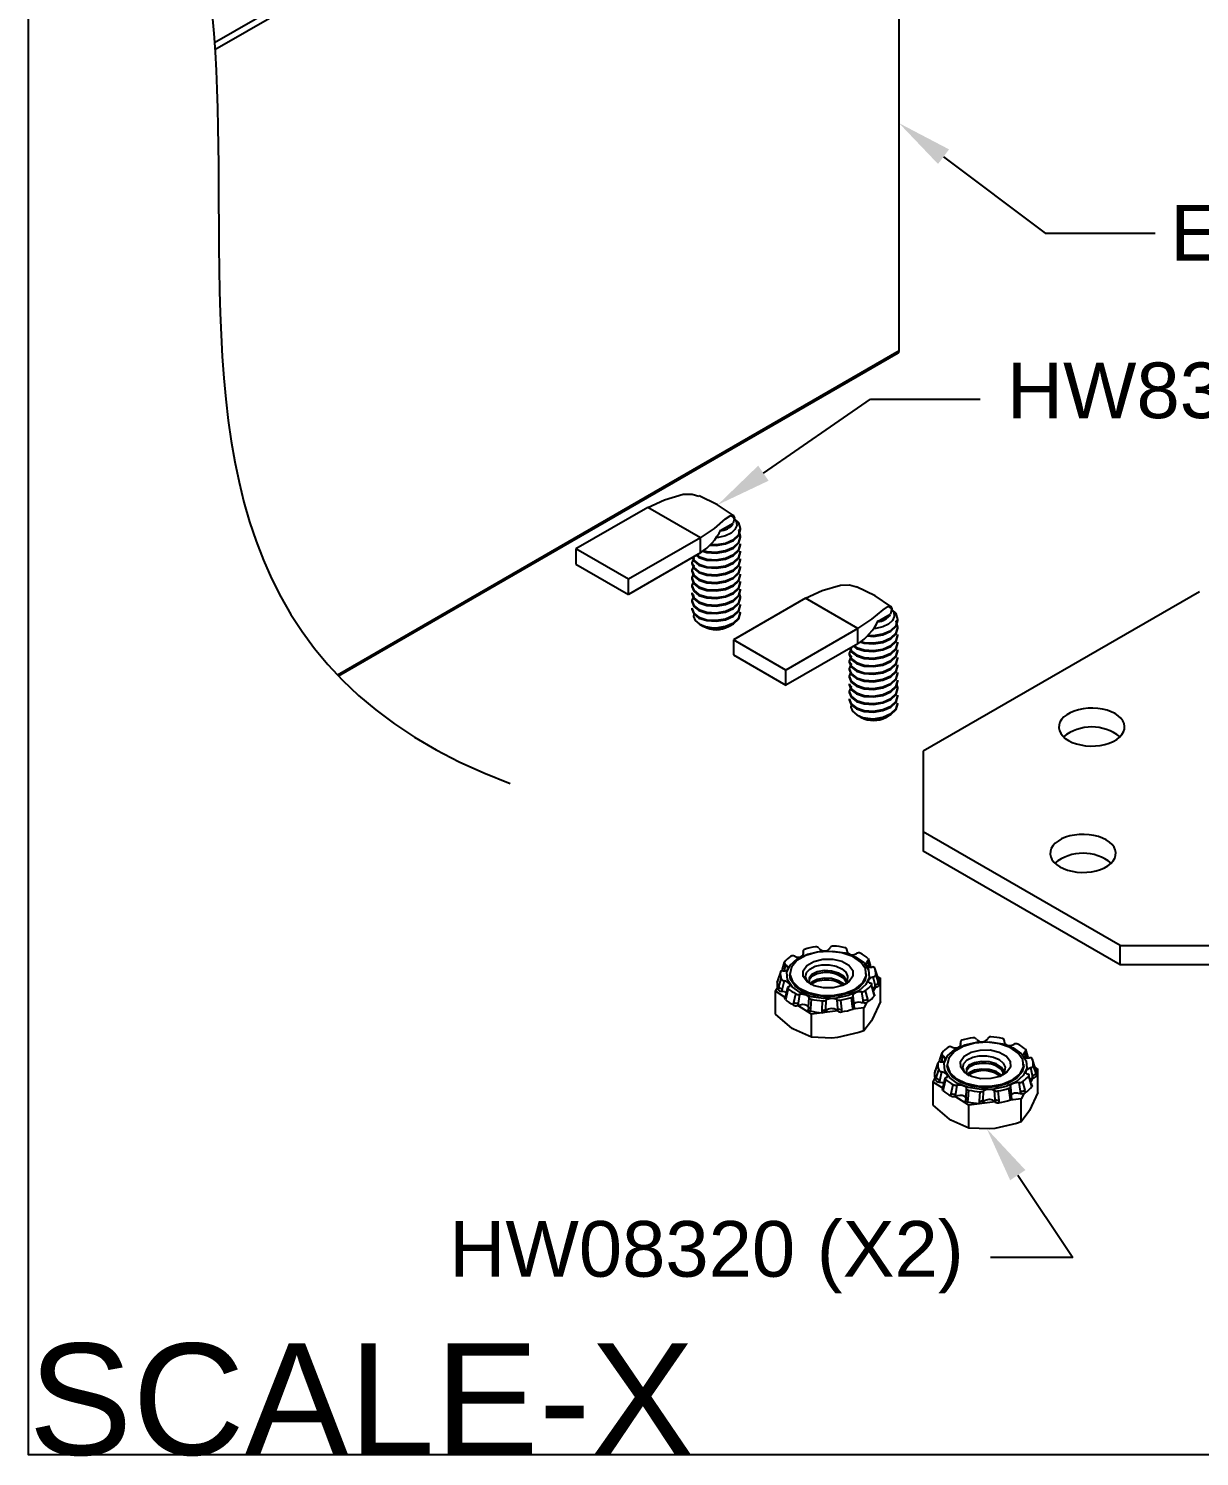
# Model space of a CAD drawing. Extents: x -0.1 to 11, y -13.6 to 0.
# Drawn here: x -0.025 to 3.917, y -13.565 to -8.757 of the extents above; entities that cross this region are included whole.
import ezdxf
from ezdxf import colors
from ezdxf.entities.mleader import LeaderData, LeaderLine
from ezdxf.math import Vec2, Vec3

# ---------------------------------------------------------------- set-up
doc = ezdxf.new("R2010")
doc.units = 0
doc.header["$LTSCALE"] = 0.5
doc.header["$MEASUREMENT"] = 0
for name, color, linetype in [('Dimension', 10, 'CONTINUOUS'), ('FAB DWG', 221, 'CONTINUOUS'), ('Hardware', 242, 'CONTINUOUS'), ('Housing', 150, 'CONTINUOUS'), ('Mounting', 4, 'CONTINUOUS')]:
    doc.layers.add(name, color=color, linetype=linetype)
doc.layers.add('Text-Unprinted', color=131, linetype='CONTINUOUS', plot=False)
doc.styles.add('LSAD_Standard', font='arial.ttf')

msp = doc.modelspace()

# ---------------------------------------------------------------- linework, layer by layer
at = {"layer": 'Dimension', "transparency": 16777216}
msp.add_open_spline([(-0.025, -7.5587), (0.6097, -7.9769), (0.6153, -9.4553), (0.6209, -10.9338), (1.5965, -11.2988)], degree=3, knots=[0.140141, 0.140141, 0.140141, 0.140141, 1, 2, 2, 2, 2], dxfattribs=at)
at = {"layer": 'Hardware', "linetype": 'Continuous', "transparency": 16777216}
for p, q in [((2.0604, -10.3691), (1.818, -10.509)), ((2.2371, -10.4711), (2.0604, -10.3691)), ((2.3039, -10.4474), (2.3472, -10.4224)), ((2.2371, -10.4711), (1.9947, -10.611)), ((2.2371, -10.5221), (2.2371, -10.4711)), ((2.372, -10.4437), (2.372, -10.4405)), ((2.372, -10.4692), (2.372, -10.466)), ((1.9947, -10.611), (1.818, -10.509)), ((1.818, -10.509), (1.818, -10.56)), ((2.2371, -10.5221), (1.9947, -10.662)), ((2.372, -10.4947), (2.372, -10.4915)), ((2.372, -10.5202), (2.372, -10.517)), ((1.818, -10.56), (1.9947, -10.662)), ((2.2081, -10.5552), (2.2081, -10.5584)), ((2.372, -10.5457), (2.372, -10.5425)), ((2.372, -10.5712), (2.372, -10.568)), ((1.9947, -10.662), (1.9947, -10.611)), ((2.2081, -10.5808), (2.2081, -10.5839)), ((2.2081, -10.6063), (2.2081, -10.6094)), ((2.372, -10.5967), (2.372, -10.5935)), ((2.372, -10.6222), (2.372, -10.619)), ((2.2081, -10.6318), (2.2081, -10.6349)), ((2.2081, -10.6573), (2.2081, -10.6604)), ((2.372, -10.6477), (2.372, -10.6445)), ((2.372, -10.6732), (2.372, -10.67)), ((2.2081, -10.6828), (2.2081, -10.6859)), ((2.2081, -10.7083), (2.2081, -10.7114)), ((2.5904, -10.6751), (2.348, -10.815)), ((2.372, -10.6987), (2.372, -10.6955)), ((2.7671, -10.777), (2.5904, -10.6751)), ((2.2339, -10.7619), (2.2456, -10.7686)), ((2.2466, -10.7692), (2.2487, -10.7704)), ((2.3315, -10.7704), (2.3356, -10.768)), ((2.8339, -10.7534), (2.8772, -10.7284)), ((2.9021, -10.7496), (2.9021, -10.7465)), ((2.5247, -10.917), (2.348, -10.815)), ((2.348, -10.815), (2.348, -10.866)), ((2.7671, -10.777), (2.5247, -10.917)), ((2.7671, -10.828), (2.7671, -10.777)), ((2.9021, -10.7752), (2.9021, -10.772)), ((2.9021, -10.8007), (2.9021, -10.7975)), ((2.348, -10.866), (2.5247, -10.968)), ((2.7671, -10.828), (2.5247, -10.968)), ((2.7382, -10.8612), (2.7382, -10.8644)), ((2.9021, -10.8262), (2.9021, -10.823)), ((2.9021, -10.8517), (2.9021, -10.8485)), ((2.7382, -10.8867), (2.7382, -10.8899)), ((2.7382, -10.9122), (2.7382, -10.9154)), ((2.9021, -10.8772), (2.9021, -10.874)), ((2.9021, -10.9027), (2.9021, -10.8995)), ((2.5247, -10.968), (2.5247, -10.917)), ((2.7382, -10.9377), (2.7382, -10.9409)), ((2.9021, -10.9282), (2.9021, -10.925)), ((2.9021, -10.9537), (2.9021, -10.9505)), ((2.7382, -10.9632), (2.7382, -10.9664)), ((2.7382, -10.9887), (2.7382, -10.9919)), ((2.9021, -10.9792), (2.9021, -10.976)), ((2.9021, -11.0047), (2.9021, -11.0015)), ((2.7382, -11.0142), (2.7382, -11.0174)), ((2.764, -11.0678), (2.7756, -11.0746)), ((2.7766, -11.0751), (2.7787, -11.0764)), ((2.8615, -11.0764), (2.8656, -11.074)), ((2.5827, -11.8658), (2.5816, -11.8765)), ((2.7305, -11.8638), (2.7302, -11.8594)), ((2.5129, -11.9237), (2.5204, -11.8999)), ((2.5232, -11.9085), (2.5188, -11.9299)), ((2.8041, -11.9169), (2.8002, -11.8963)), ((2.8012, -11.8876), (2.808, -11.9107)), ((2.8108, -11.9173), (2.8094, -11.9129)), ((2.831, -11.9403), (2.8245, -11.9208)), ((2.4975, -11.9602), (2.4951, -11.9675)), ((2.4951, -11.9675), (2.4954, -11.9668)), ((2.4977, -11.9594), (2.4952, -11.9667)), ((2.5061, -11.9338), (2.4975, -11.9602)), ((2.4975, -11.9602), (2.4977, -11.9594)), ((2.5006, -11.9837), (2.5092, -11.9569)), ((2.5122, -11.925), (2.5104, -11.9302)), ((2.5185, -11.9632), (2.5126, -11.9903)), ((2.5379, -11.9384), (2.5379, -11.943)), ((2.5406, -11.9583), (2.5379, -11.943)), ((2.7955, -11.943), (2.7955, -11.9384)), ((2.8251, -11.9766), (2.8191, -11.95)), ((2.8272, -11.943), (2.8358, -11.969)), ((2.8353, -11.9532), (2.831, -11.9403)), ((2.834, -11.9494), (2.8431, -11.9553)), ((2.8358, -11.969), (2.8383, -11.9766)), ((2.8431, -11.9553), (2.8379, -11.9644)), ((2.8431, -12.0332), (2.8431, -11.9553)), ((2.4902, -11.998), (2.4967, -11.9865)), ((2.4902, -12.0759), (2.4902, -11.998)), ((2.5227, -12.019), (2.4902, -11.998)), ((2.4982, -11.9915), (2.5006, -11.9837)), ((2.5126, -11.9903), (2.5102, -11.9981)), ((2.5102, -11.9981), (2.5126, -11.9983)), ((2.5126, -11.9983), (2.5126, -11.9903)), ((2.5237, -12.015), (2.5216, -12.0232)), ((2.5253, -12.0184), (2.5232, -12.0266)), ((2.5302, -11.9856), (2.5236, -12.0148)), ((2.5237, -12.0149), (2.5238, -12.0148)), ((2.5321, -11.9892), (2.5253, -12.0184)), ((2.5517, -12.0364), (2.5581, -12.0068)), ((2.5704, -12.009), (2.566, -12.038)), ((2.7494, -12.0499), (2.7458, -12.0192)), ((2.7506, -12.0142), (2.7531, -12.044)), ((2.7848, -12.0284), (2.7799, -11.9998)), ((2.7919, -11.9966), (2.799, -12.0255)), ((2.8204, -12.0055), (2.8129, -11.9769)), ((2.8266, -11.9844), (2.8186, -11.9985)), ((2.8227, -12.0135), (2.8204, -12.0055)), ((2.8236, -12.0105), (2.8213, -12.0025)), ((2.8251, -11.9846), (2.8251, -11.9766)), ((2.8276, -11.9842), (2.8251, -11.9766)), ((2.8251, -11.9846), (2.8276, -11.9842)), ((2.5502, -12.0449), (2.5517, -12.0364)), ((2.566, -12.038), (2.5645, -12.0466)), ((2.5645, -12.0466), (2.566, -12.0461)), ((2.6105, -12.0756), (2.5652, -12.0464)), ((2.566, -12.0461), (2.566, -12.038)), ((2.6006, -12.0519), (2.5996, -12.0607)), ((2.6014, -12.0506), (2.6031, -12.0206)), ((2.6072, -12.0561), (2.6062, -12.0648)), ((2.6095, -12.0251), (2.6072, -12.0561)), ((2.6994, -12.0648), (2.6105, -12.0756)), ((2.6466, -12.0705), (2.6468, -12.0616)), ((2.6468, -12.0616), (2.6485, -12.0306)), ((2.6579, -12.0585), (2.6577, -12.0675)), ((2.6577, -12.0675), (2.6579, -12.0666)), ((2.6591, -12.0285), (2.6579, -12.0585)), ((2.6579, -12.0666), (2.6579, -12.0585)), ((2.6994, -12.0567), (2.6973, -12.0268)), ((2.6994, -12.0648), (2.6994, -12.0567)), ((2.6999, -12.0656), (2.6994, -12.0567)), ((2.6994, -12.0648), (2.6999, -12.0656)), ((2.7087, -12.0279), (2.7117, -12.0588)), ((2.7117, -12.0588), (2.7122, -12.0676)), ((2.7507, -12.0585), (2.7494, -12.0499)), ((2.7869, -12.0542), (2.7503, -12.0586)), ((2.7559, -12.0543), (2.7546, -12.0456)), ((2.7848, -12.0365), (2.7848, -12.0284)), ((2.7866, -12.0369), (2.7848, -12.0284)), ((2.7848, -12.0365), (2.7866, -12.0369)), ((2.7975, -12.0356), (2.7869, -12.0542)), ((2.7869, -12.1321), (2.7869, -12.0542)), ((2.799, -12.0255), (2.8009, -12.0339)), ((2.8431, -12.0332), (2.815, -12.094)), ((2.6105, -12.1534), (2.6105, -12.0756)), ((2.6105, -12.1534), (2.5503, -12.126)), ((3.0429, -12.2296), (3.0504, -12.2059)), ((3.1127, -12.1718), (3.1116, -12.1824)), ((3.2606, -12.1698), (3.2602, -12.1653)), ((3.3341, -12.2229), (3.3302, -12.2023)), ((3.3312, -12.1936), (3.338, -12.2167)), ((3.0361, -12.2398), (3.0275, -12.2662)), ((3.0422, -12.2309), (3.0405, -12.2362)), ((3.0532, -12.2144), (3.0488, -12.2359)), ((3.0679, -12.2444), (3.0679, -12.249)), ((3.0706, -12.2642), (3.0679, -12.249)), ((3.3255, -12.249), (3.3255, -12.2444)), ((3.3408, -12.2232), (3.3395, -12.2189)), ((3.3551, -12.2825), (3.3492, -12.2559)), ((3.361, -12.2463), (3.3545, -12.2268)), ((3.3572, -12.2489), (3.3658, -12.2749)), ((3.3653, -12.2592), (3.361, -12.2463)), ((3.3641, -12.2554), (3.3731, -12.2613)), ((3.0202, -12.304), (3.0267, -12.2925)), ((3.0527, -12.3249), (3.0202, -12.304)), ((3.0202, -12.3818), (3.0202, -12.304)), ((3.0275, -12.2662), (3.0251, -12.2735)), ((3.0251, -12.2735), (3.0254, -12.2727)), ((3.0277, -12.2654), (3.0252, -12.2727)), ((3.0275, -12.2662), (3.0277, -12.2654)), ((3.0282, -12.2974), (3.0306, -12.2896)), ((3.0306, -12.2896), (3.0392, -12.2629)), ((3.0426, -12.2962), (3.0402, -12.3041)), ((3.0402, -12.3041), (3.0426, -12.3043)), ((3.0485, -12.2691), (3.0426, -12.2962)), ((3.0426, -12.3043), (3.0426, -12.2962)), ((3.0602, -12.2916), (3.0536, -12.3208)), ((3.0621, -12.2951), (3.0554, -12.3244)), ((3.3148, -12.3344), (3.3099, -12.3058)), ((3.3219, -12.3025), (3.3291, -12.3315)), ((3.3505, -12.3115), (3.3429, -12.2828)), ((3.3566, -12.2903), (3.3486, -12.3044)), ((3.3536, -12.3165), (3.3513, -12.3085)), ((3.3551, -12.2906), (3.3551, -12.2825)), ((3.3576, -12.2902), (3.3551, -12.2825)), ((3.3551, -12.2906), (3.3576, -12.2902)), ((3.3658, -12.2749), (3.3683, -12.2825)), ((3.3731, -12.2613), (3.3679, -12.2704)), ((3.3731, -12.3391), (3.3731, -12.2613)), ((3.0537, -12.3209), (3.0516, -12.3291)), ((3.0554, -12.3244), (3.0532, -12.3326)), ((3.0537, -12.3209), (3.0538, -12.3208)), ((3.0802, -12.3509), (3.0817, -12.3423)), ((3.0817, -12.3423), (3.0881, -12.3128)), ((3.096, -12.344), (3.0945, -12.3526)), ((3.0945, -12.3526), (3.096, -12.352)), ((3.1405, -12.3815), (3.0952, -12.3523)), ((3.1004, -12.315), (3.096, -12.344)), ((3.096, -12.352), (3.096, -12.344)), ((3.1315, -12.3566), (3.1331, -12.3266)), ((3.1395, -12.3311), (3.1372, -12.3621)), ((3.1768, -12.3676), (3.1785, -12.3366)), ((3.1891, -12.3344), (3.1879, -12.3645)), ((3.2294, -12.3627), (3.2273, -12.3328)), ((3.2388, -12.3339), (3.2417, -12.3648)), ((3.2794, -12.3558), (3.2758, -12.3251)), ((3.2808, -12.3645), (3.2794, -12.3558)), ((3.2806, -12.3201), (3.2831, -12.35)), ((3.2859, -12.3603), (3.2846, -12.3516)), ((3.3148, -12.3425), (3.3148, -12.3344)), ((3.3166, -12.3429), (3.3148, -12.3344)), ((3.3148, -12.3425), (3.3166, -12.3429)), ((3.3275, -12.3416), (3.317, -12.3602)), ((3.3291, -12.3315), (3.3309, -12.3399)), ((3.3731, -12.3391), (3.3451, -12.4)), ((3.3527, -12.3194), (3.3505, -12.3115)), ((3.1306, -12.3578), (3.1296, -12.3666)), ((3.1372, -12.3621), (3.1362, -12.3708)), ((3.2294, -12.3708), (3.1405, -12.3815)), ((3.1405, -12.4594), (3.1405, -12.3815)), ((3.1767, -12.3765), (3.1768, -12.3676)), ((3.1879, -12.3645), (3.1878, -12.3735)), ((3.1878, -12.3735), (3.1879, -12.3726)), ((3.1879, -12.3726), (3.1879, -12.3645)), ((3.2294, -12.3708), (3.2294, -12.3627)), ((3.2299, -12.3716), (3.2294, -12.3627)), ((3.2294, -12.3708), (3.2299, -12.3716)), ((3.2417, -12.3648), (3.2422, -12.3736)), ((3.317, -12.3602), (3.2804, -12.3646)), ((3.317, -12.438), (3.317, -12.3602)), ((3.1405, -12.4594), (3.0803, -12.432))]:
    msp.add_line(p, q, dxfattribs=at)
at = {"layer": 'Hardware', "linetype": 'Continuous', "transparency": 16777216, "flags": 128}
for points in [[(2.0604, -10.3691), (2.1165, -10.3433), (2.1784, -10.325), (2.2094, -10.3243), (2.2321, -10.331)], [(2.3486, -10.3965), (2.2949, -10.3607), (2.2324, -10.3302)], [(2.2371, -10.4711), (2.284, -10.44), (2.3217, -10.4078), (2.3366, -10.3977), (2.347, -10.3957), (2.3513, -10.4039), (2.3472, -10.4224)], [(2.2723, -10.493), (2.2901, -10.4942), (2.3215, -10.489), (2.348, -10.4771), (2.3658, -10.4602), (2.372, -10.4405), (2.3658, -10.4208), (2.3522, -10.4078)], [(2.3371, -10.3948), (2.3488, -10.403), (2.3578, -10.4159), (2.3594, -10.43), (2.3534, -10.4438), (2.3401, -10.4561), (2.3211, -10.4652), (2.2977, -10.4704), (2.2895, -10.4706)], [(2.2446, -10.5162), (2.2587, -10.5209), (2.2901, -10.5229), (2.3215, -10.5177), (2.348, -10.5058), (2.3658, -10.4889), (2.372, -10.4692)], [(2.2475, -10.514), (2.2587, -10.5177), (2.2901, -10.5197), (2.3215, -10.5145), (2.348, -10.5026), (2.3658, -10.4857), (2.372, -10.466), (2.3658, -10.4463), (2.3648, -10.4454)], [(2.27, -10.4961), (2.2901, -10.4974), (2.3215, -10.4922), (2.348, -10.4803), (2.3658, -10.4634), (2.372, -10.4437)], [(2.2098, -10.5373), (2.2144, -10.5494), (2.2321, -10.5632), (2.2587, -10.5719), (2.2901, -10.5739), (2.3215, -10.5687), (2.348, -10.5568), (2.3658, -10.5399), (2.372, -10.5202)], [(2.211, -10.5372), (2.2144, -10.5463), (2.2321, -10.56), (2.2587, -10.5687), (2.2901, -10.5707), (2.3215, -10.5655), (2.348, -10.5536), (2.3658, -10.5367), (2.372, -10.517)], [(2.2239, -10.5313), (2.2321, -10.5377), (2.2587, -10.5464), (2.2901, -10.5484), (2.3215, -10.5432), (2.348, -10.5313), (2.3658, -10.5144), (2.372, -10.4947)], [(2.2251, -10.529), (2.2321, -10.5345), (2.2587, -10.5432), (2.2901, -10.5452), (2.3215, -10.54), (2.348, -10.5281), (2.3658, -10.5112), (2.372, -10.4915)], [(2.2158, -10.5377), (2.2144, -10.5387), (2.2081, -10.5552), (2.2144, -10.5718), (2.2321, -10.5855), (2.2587, -10.5942), (2.2901, -10.5962), (2.3215, -10.591), (2.348, -10.5791), (2.3658, -10.5622), (2.372, -10.5425), (2.372, -10.5425)], [(2.2081, -10.5584), (2.2144, -10.5749), (2.2321, -10.5887), (2.2587, -10.5974), (2.2901, -10.5994), (2.3215, -10.5942), (2.348, -10.5823), (2.3658, -10.5654), (2.372, -10.5457)], [(2.2158, -10.5632), (2.2144, -10.5642), (2.2081, -10.5808), (2.2144, -10.5973), (2.2321, -10.611), (2.2587, -10.6197), (2.2901, -10.6217), (2.3215, -10.6165), (2.348, -10.6046), (2.3658, -10.5877), (2.372, -10.568), (2.372, -10.568)], [(2.2081, -10.5839), (2.2144, -10.6004), (2.2321, -10.6142), (2.2587, -10.6229), (2.2901, -10.6249), (2.3215, -10.6197), (2.348, -10.6078), (2.3658, -10.5909), (2.372, -10.5712)], [(2.2139, -10.591), (2.2081, -10.6063), (2.2144, -10.6228), (2.2321, -10.6365), (2.2587, -10.6452), (2.2901, -10.6472), (2.3215, -10.642), (2.348, -10.6301), (2.3658, -10.6132), (2.372, -10.5935)], [(2.2081, -10.6094), (2.2144, -10.626), (2.2321, -10.6397), (2.2587, -10.6484), (2.2901, -10.6504), (2.3215, -10.6452), (2.348, -10.6333), (2.3658, -10.6164), (2.372, -10.5967)], [(2.2124, -10.6206), (2.2081, -10.6318), (2.2144, -10.6483), (2.2321, -10.662), (2.2587, -10.6707), (2.2901, -10.6727), (2.3215, -10.6675), (2.348, -10.6556), (2.3658, -10.6387), (2.372, -10.619)], [(2.2081, -10.6349), (2.2144, -10.6515), (2.2321, -10.6652), (2.2587, -10.6739), (2.2901, -10.6759), (2.3215, -10.6707), (2.348, -10.6588), (2.3658, -10.6419), (2.372, -10.6222)], [(2.2081, -10.6573), (2.2144, -10.6738), (2.2321, -10.6875), (2.2587, -10.6962), (2.2901, -10.6982), (2.3215, -10.693), (2.348, -10.6811), (2.3658, -10.6642), (2.372, -10.6445)], [(2.2081, -10.6604), (2.2144, -10.677), (2.2321, -10.6907), (2.2587, -10.6994), (2.2901, -10.7014), (2.3215, -10.6962), (2.348, -10.6843), (2.3658, -10.6674), (2.372, -10.6477)], [(2.2158, -10.6652), (2.2144, -10.6662), (2.2081, -10.6828), (2.2144, -10.6993), (2.2321, -10.713), (2.2587, -10.7217), (2.2901, -10.7237), (2.3215, -10.7185), (2.348, -10.7066), (2.3658, -10.6897), (2.372, -10.67), (2.3685, -10.6588)], [(2.2081, -10.6859), (2.2144, -10.7025), (2.2321, -10.7162), (2.2587, -10.7249), (2.2901, -10.7269), (2.3215, -10.7217), (2.348, -10.7098), (2.3658, -10.6929), (2.372, -10.6732)], [(2.5904, -10.6751), (2.6465, -10.6493), (2.7084, -10.631), (2.7394, -10.6302), (2.7621, -10.6369)], [(2.8786, -10.7025), (2.8249, -10.6667), (2.7624, -10.6362)], [(2.2081, -10.7083), (2.2144, -10.7248), (2.2321, -10.7385), (2.2587, -10.7472), (2.2901, -10.7492), (2.3215, -10.744), (2.348, -10.7321), (2.3658, -10.7152), (2.372, -10.6955)], [(2.2081, -10.7114), (2.2144, -10.728), (2.2321, -10.7417), (2.2587, -10.7504), (2.2901, -10.7524), (2.3215, -10.7472), (2.348, -10.7353), (2.3658, -10.7184), (2.372, -10.6987)], [(2.2901, -10.7747), (2.3215, -10.7695), (2.348, -10.7577), (2.3658, -10.7407), (2.372, -10.721)], [(2.7671, -10.777), (2.814, -10.7459), (2.8517, -10.7137), (2.8666, -10.7036), (2.877, -10.7016), (2.8814, -10.7098), (2.8772, -10.7284)], [(2.8023, -10.799), (2.8201, -10.8001), (2.8515, -10.795), (2.8781, -10.7831), (2.8958, -10.7662), (2.9021, -10.7465), (2.8958, -10.7268), (2.8822, -10.7138)], [(2.8671, -10.7008), (2.8789, -10.709), (2.8878, -10.7219), (2.8894, -10.736), (2.8834, -10.7498), (2.8701, -10.762), (2.8511, -10.7711), (2.8277, -10.7764), (2.8195, -10.7766)], [(2.2146, -10.7281), (2.2132, -10.736), (2.2192, -10.7495), (2.2333, -10.7615), (2.2538, -10.7701), (2.2794, -10.7744), (2.2901, -10.7747)], [(2.2467, -10.769), (2.2617, -10.7755), (2.2804, -10.7791)], [(2.348, -10.7608), (2.3658, -10.7439), (2.372, -10.7242)], [(2.7775, -10.82), (2.7887, -10.8236), (2.8201, -10.8256), (2.8515, -10.8205), (2.8781, -10.8086), (2.8958, -10.7917), (2.9021, -10.772), (2.8958, -10.7523), (2.8949, -10.7513)], [(2.8, -10.802), (2.8201, -10.8033), (2.8515, -10.7981), (2.8781, -10.7863), (2.8958, -10.7693), (2.9021, -10.7496)], [(2.754, -10.8373), (2.7622, -10.8437), (2.7887, -10.8523), (2.8201, -10.8543), (2.8515, -10.8491), (2.8781, -10.8373), (2.8958, -10.8204), (2.9021, -10.8007)], [(2.7551, -10.835), (2.7622, -10.8405), (2.7887, -10.8491), (2.8201, -10.8511), (2.8515, -10.846), (2.8781, -10.8341), (2.8958, -10.8172), (2.9021, -10.7975)], [(2.7746, -10.8222), (2.7887, -10.8268), (2.8201, -10.8288), (2.8515, -10.8236), (2.8781, -10.8118), (2.8958, -10.7948), (2.9021, -10.7752)], [(2.7458, -10.8436), (2.7444, -10.8447), (2.7382, -10.8612), (2.7444, -10.8777), (2.7622, -10.8915), (2.7887, -10.9001), (2.8201, -10.9022), (2.8515, -10.897), (2.8781, -10.8851), (2.8958, -10.8682), (2.9021, -10.8485), (2.9021, -10.8485)], [(2.7382, -10.8644), (2.7444, -10.8809), (2.7622, -10.8947), (2.7887, -10.9033), (2.8201, -10.9053), (2.8515, -10.9001), (2.8781, -10.8883), (2.8958, -10.8714), (2.9021, -10.8517)], [(2.7398, -10.8432), (2.7444, -10.8554), (2.7622, -10.8692), (2.7887, -10.8778), (2.8201, -10.8798), (2.8515, -10.8746), (2.8781, -10.8628), (2.8958, -10.8459), (2.9021, -10.8262)], [(2.741, -10.8431), (2.7444, -10.8522), (2.7622, -10.866), (2.7887, -10.8746), (2.8201, -10.8767), (2.8515, -10.8715), (2.8781, -10.8596), (2.8958, -10.8427), (2.9021, -10.823)], [(2.7458, -10.8691), (2.7444, -10.8702), (2.7382, -10.8867), (2.7444, -10.9032), (2.7622, -10.917), (2.7887, -10.9256), (2.8201, -10.9277), (2.8515, -10.9225), (2.8781, -10.9106), (2.8958, -10.8937), (2.9021, -10.874), (2.9021, -10.874)], [(2.7382, -10.8899), (2.7444, -10.9064), (2.7622, -10.9202), (2.7887, -10.9288), (2.8201, -10.9308), (2.8515, -10.9256), (2.8781, -10.9138), (2.8958, -10.8969), (2.9021, -10.8772)], [(2.7458, -10.8946), (2.7444, -10.8957), (2.7382, -10.9122), (2.7444, -10.9287), (2.7622, -10.9425), (2.7887, -10.9511), (2.8201, -10.9532), (2.8515, -10.948), (2.8781, -10.9361), (2.8958, -10.9192), (2.9021, -10.8995), (2.9021, -10.8995)], [(2.7382, -10.9154), (2.7444, -10.9319), (2.7622, -10.9457), (2.7887, -10.9543), (2.8201, -10.9563), (2.8515, -10.9511), (2.8781, -10.9393), (2.8958, -10.9224), (2.9021, -10.9027)], [(2.7424, -10.9266), (2.7382, -10.9377), (2.7444, -10.9542), (2.7622, -10.968), (2.7887, -10.9767), (2.8201, -10.9787), (2.8515, -10.9735), (2.8781, -10.9616), (2.8958, -10.9447), (2.9021, -10.925)], [(2.7382, -10.9409), (2.7444, -10.9574), (2.7622, -10.9712), (2.7887, -10.9798), (2.8201, -10.9818), (2.8515, -10.9767), (2.8781, -10.9648), (2.8958, -10.9479), (2.9021, -10.9282)], [(2.7382, -10.9632), (2.7444, -10.9797), (2.7622, -10.9935), (2.7887, -11.0022), (2.8201, -11.0042), (2.8515, -10.999), (2.8781, -10.9871), (2.8958, -10.9702), (2.9021, -10.9505)], [(2.7382, -10.9664), (2.7444, -10.9829), (2.7622, -10.9967), (2.7887, -11.0053), (2.8201, -11.0073), (2.8515, -11.0022), (2.8781, -10.9903), (2.8958, -10.9734), (2.9021, -10.9537)], [(2.7458, -10.9711), (2.7444, -10.9722), (2.7382, -10.9887), (2.7444, -11.0052), (2.7622, -11.019), (2.7887, -11.0277), (2.8201, -11.0297), (2.8515, -11.0245), (2.8781, -11.0126), (2.8958, -10.9957), (2.9021, -10.976), (2.8985, -10.9648)], [(2.7382, -10.9919), (2.7444, -11.0084), (2.7622, -11.0222), (2.7887, -11.0308), (2.8201, -11.0328), (2.8515, -11.0277), (2.8781, -11.0158), (2.8958, -10.9989), (2.9021, -10.9792)], [(2.7382, -11.0142), (2.7444, -11.0307), (2.7622, -11.0445), (2.7887, -11.0532), (2.8201, -11.0552), (2.8515, -11.05), (2.8781, -11.0381), (2.8958, -11.0212), (2.9021, -11.0015)], [(2.7382, -11.0174), (2.7444, -11.0339), (2.7622, -11.0477), (2.7887, -11.0563), (2.8201, -11.0584), (2.8515, -11.0532), (2.8781, -11.0413), (2.8958, -11.0244), (2.9021, -11.0047)], [(2.7446, -11.0341), (2.7432, -11.042), (2.7492, -11.0555), (2.7633, -11.0675), (2.7838, -11.076), (2.8094, -11.0804), (2.8201, -11.0807)], [(2.8201, -11.0807), (2.8515, -11.0755), (2.8781, -11.0636), (2.8958, -11.0467), (2.9021, -11.027)], [(2.8781, -11.0668), (2.8958, -11.0499), (2.9021, -11.0302)], [(2.7767, -11.075), (2.7917, -11.0815), (2.8104, -11.0851)], [(2.53, -11.9596), (2.5278, -11.9344), (2.5393, -11.91), (2.5632, -11.8889), (2.5972, -11.8731), (2.638, -11.8641), (2.6816, -11.8629), (2.7238, -11.8695), (2.7604, -11.8833), (2.7878, -11.9029), (2.8033, -11.9265), (2.8055, -11.9517), (2.7941, -11.976), (2.7702, -11.9971), (2.7361, -12.0129), (2.6953, -12.0219), (2.6517, -12.0232), (2.6095, -12.0166), (2.573, -12.0028), (2.5456, -11.9831), (2.53, -11.9596)], [(2.7927, -11.9231), (2.7773, -11.9003), (2.7499, -11.8817), (2.7135, -11.8691), (2.672, -11.8641), (2.6299, -11.8671), (2.5918, -11.8779), (2.5618, -11.8952), (2.5432, -11.9172), (2.538, -11.9415), (2.5467, -11.9654), (2.5684, -11.9864), (2.6007, -12.0023), (2.6402, -12.0112), (2.6826, -12.0122), (2.7232, -12.0052), (2.7577, -11.991), (2.7824, -11.9711), (2.7945, -11.9476), (2.7927, -11.9231)], [(2.5535, -11.8802), (2.5546, -11.8807), (2.5618, -11.883), (2.569, -11.8834), (2.5752, -11.8819), (2.5799, -11.8789), (2.5828, -11.8748), (2.5836, -11.8698), (2.5827, -11.8658)], [(2.7302, -11.8594), (2.7301, -11.8604), (2.7308, -11.8659), (2.734, -11.8706), (2.739, -11.8739), (2.7451, -11.8754), (2.7517, -11.8752), (2.7584, -11.8734), (2.7629, -11.871)], [(2.5129, -11.9237), (2.5122, -11.9248), (2.5122, -11.925)], [(2.5142, -11.93), (2.5154, -11.9301), (2.5221, -11.9298), (2.5274, -11.9279), (2.5305, -11.9246), (2.5314, -11.9206), (2.5302, -11.9161), (2.5269, -11.9116), (2.5232, -11.9085)], [(2.5204, -11.8999), (2.5195, -11.9019), (2.5197, -11.9042), (2.521, -11.9064), (2.5232, -11.9085)], [(2.5831, -11.9485), (2.5828, -11.9293), (2.5952, -11.9115), (2.6185, -11.8977), (2.6491, -11.8902), (2.6824, -11.89), (2.7133, -11.8972), (2.7371, -11.9106), (2.7502, -11.9283), (2.7505, -11.9475), (2.7381, -11.9653), (2.7148, -11.9791), (2.6842, -11.9866), (2.6509, -11.9868), (2.62, -11.9796), (2.5962, -11.9662), (2.5831, -11.9485)], [(2.6113, -11.9759), (2.6104, -11.9756), (2.5963, -11.9635), (2.5906, -11.9496), (2.5939, -11.9357), (2.6053, -11.9235), (2.6236, -11.9143), (2.646, -11.9095), (2.6705, -11.9093), (2.6935, -11.9139), (2.7129, -11.9225), (2.7263, -11.9344), (2.7325, -11.948), (2.7309, -11.962), (2.7281, -11.9674), (2.7281, -11.9674)], [(2.8002, -11.8963), (2.7993, -11.8971), (2.7957, -11.9021), (2.7943, -11.9072), (2.7955, -11.9116), (2.7987, -11.9149), (2.8036, -11.9169), (2.8097, -11.9174), (2.8148, -11.9168)], [(2.808, -11.9107), (2.8089, -11.9118), (2.8094, -11.9129)], [(2.5142, -11.93), (2.5111, -11.93), (2.5086, -11.9307), (2.5068, -11.932), (2.5061, -11.9338)], [(2.5331, -11.9836), (2.534, -11.9834), (2.5377, -11.9811), (2.539, -11.9779), (2.5378, -11.9743), (2.5346, -11.9707), (2.5298, -11.9674), (2.5236, -11.9646), (2.5185, -11.9632)], [(2.7955, -11.943), (2.7901, -11.9642), (2.7715, -11.9862), (2.7415, -12.0035), (2.7034, -12.0143), (2.6613, -12.0173), (2.6198, -12.0123), (2.5834, -11.9998), (2.556, -11.9811), (2.5406, -11.9583)], [(2.7303, -11.9642), (2.7204, -11.9491), (2.7022, -11.9372), (2.6787, -11.9302), (2.6533, -11.9287), (2.63, -11.9329), (2.6122, -11.9418), (2.6027, -11.9538), (2.603, -11.9668), (2.609, -11.974)], [(2.7278, -11.9667), (2.7204, -11.9555), (2.7022, -11.9436), (2.6865, -11.9382), (2.669, -11.9353), (2.6533, -11.9351), (2.63, -11.9393), (2.6122, -11.9481), (2.6027, -11.9601), (2.6029, -11.9665)], [(2.7211, -11.9758), (2.7204, -11.9746), (2.7022, -11.9627), (2.6787, -11.9557), (2.6533, -11.9542), (2.63, -11.9584), (2.6122, -11.9673), (2.6079, -11.9727)], [(2.7155, -11.9778), (2.7022, -11.9691), (2.6865, -11.9637), (2.669, -11.9608), (2.6533, -11.9606), (2.63, -11.9648), (2.6122, -11.9736), (2.6105, -11.9758)], [(2.7213, -11.9757), (2.7317, -11.9697), (2.7397, -11.9626)], [(2.8191, -11.95), (2.8179, -11.9504), (2.8112, -11.9535), (2.806, -11.9573), (2.8028, -11.9613), (2.8019, -11.965), (2.8031, -11.9682), (2.8064, -11.9705), (2.8101, -11.9715)], [(2.8129, -11.9769), (2.8138, -11.9751), (2.8136, -11.9735), (2.8123, -11.9723), (2.8101, -11.9715)], [(2.5126, -11.9983), (2.5198, -11.9995), (2.5215, -12)], [(2.5215, -12), (2.5266, -12.0009), (2.5268, -12.0009)], [(2.5331, -11.9836), (2.5313, -11.9846), (2.5305, -11.9859), (2.5308, -11.9875), (2.5321, -11.9892)], [(2.6031, -12.0206), (2.6032, -12.0201), (2.6025, -12.0173), (2.5994, -12.0145), (2.5944, -12.012), (2.5882, -12.0102), (2.5816, -12.009), (2.575, -12.0086), (2.5704, -12.009)], [(2.7458, -12.0192), (2.7484, -12.018), (2.7502, -12.0167), (2.751, -12.0154), (2.7506, -12.0142)], [(2.7799, -11.9998), (2.7787, -11.9998), (2.7716, -12.0002), (2.7644, -12.0018), (2.7581, -12.004), (2.7534, -12.0067), (2.7506, -12.0095), (2.7498, -12.0123), (2.7506, -12.0142)], [(2.8162, -11.9871), (2.8234, -11.9849), (2.8251, -11.9846)], [(2.8235, -12.0105), (2.8235, -12.012), (2.8227, -12.0135)], [(2.5232, -12.0266), (2.5219, -12.0249), (2.5216, -12.0233), (2.5216, -12.0232)], [(2.566, -12.0461), (2.5715, -12.0449), (2.573, -12.0448)], [(2.6062, -12.0648), (2.6033, -12.064), (2.6011, -12.0629), (2.5998, -12.0616), (2.5997, -12.0607)], [(2.6006, -12.0519), (2.6008, -12.0513), (2.6014, -12.0506)], [(2.6072, -12.0561), (2.6053, -12.0556), (2.6037, -12.055), (2.6024, -12.0543), (2.6014, -12.0535), (2.6008, -12.0528), (2.6006, -12.052), (2.6006, -12.0519)], [(2.6031, -12.0206), (2.6032, -12.0219), (2.6044, -12.0231), (2.6066, -12.0243), (2.6095, -12.0251)], [(2.6577, -12.0675), (2.657, -12.0686), (2.6552, -12.0696), (2.6526, -12.0702), (2.6494, -12.0706), (2.6466, -12.0705)], [(2.6579, -12.0666), (2.6595, -12.0641), (2.6603, -12.0635)], [(2.6957, -12.062), (2.6989, -12.0642), (2.6994, -12.0648)], [(2.7494, -12.0499), (2.7511, -12.0492), (2.7525, -12.0485), (2.7535, -12.0477), (2.7543, -12.0468), (2.7546, -12.046), (2.7546, -12.0456)], [(2.7558, -12.0543), (2.7559, -12.055), (2.7549, -12.0563), (2.753, -12.0576), (2.7507, -12.0585)], [(2.7771, -12.0358), (2.7835, -12.0362), (2.7848, -12.0365)], [(2.5503, -12.126), (2.5461, -12.1232), (2.4902, -12.0759)], [(2.815, -12.094), (2.813, -12.0974), (2.7869, -12.1321)], [(2.6987, -12.1541), (2.6797, -12.1559), (2.6105, -12.1534)], [(2.7869, -12.1321), (2.7708, -12.1376), (2.6987, -12.1541)], [(3.0504, -12.2059), (3.0495, -12.2079), (3.0497, -12.2101), (3.051, -12.2124), (3.0532, -12.2144)], [(3.06, -12.2655), (3.0579, -12.2403), (3.0693, -12.216), (3.0932, -12.1949), (3.1272, -12.1791), (3.168, -12.1701), (3.2116, -12.1688), (3.2538, -12.1754), (3.2904, -12.1892), (3.3178, -12.2089), (3.3333, -12.2324), (3.3355, -12.2576), (3.3241, -12.282), (3.3002, -12.3031), (3.2661, -12.3189), (3.2253, -12.3279), (3.1817, -12.3291), (3.1395, -12.3225), (3.103, -12.3087), (3.0756, -12.2891), (3.06, -12.2655)], [(3.3227, -12.2291), (3.3073, -12.2063), (3.2799, -12.1876), (3.2435, -12.1751), (3.202, -12.1701), (3.1599, -12.1731), (3.1218, -12.1839), (3.0919, -12.2012), (3.0732, -12.2231), (3.068, -12.2474), (3.0767, -12.2714), (3.0984, -12.2924), (3.1307, -12.3082), (3.1702, -12.3171), (3.2126, -12.3181), (3.2532, -12.3112), (3.2877, -12.2969), (3.3124, -12.277), (3.3245, -12.2536), (3.3227, -12.2291)], [(3.0835, -12.1861), (3.0846, -12.1867), (3.0918, -12.189), (3.099, -12.1894), (3.1052, -12.1879), (3.1099, -12.1849), (3.1128, -12.1807), (3.1136, -12.1757), (3.1127, -12.1718)], [(3.1132, -12.2545), (3.1128, -12.2353), (3.1252, -12.2174), (3.1485, -12.2037), (3.1792, -12.1962), (3.2125, -12.196), (3.2433, -12.2031), (3.2671, -12.2166), (3.2802, -12.2343), (3.2805, -12.2535), (3.2681, -12.2713), (3.2448, -12.285), (3.2142, -12.2926), (3.1809, -12.2928), (3.15, -12.2856), (3.1262, -12.2722), (3.1132, -12.2545)], [(3.2602, -12.1653), (3.2601, -12.1663), (3.2608, -12.1719), (3.264, -12.1766), (3.269, -12.1799), (3.2751, -12.1814), (3.2817, -12.1812), (3.2884, -12.1793), (3.2929, -12.1769)], [(3.3302, -12.2023), (3.3294, -12.2031), (3.3257, -12.2081), (3.3244, -12.2132), (3.3255, -12.2176), (3.3287, -12.2209), (3.3336, -12.2228), (3.3397, -12.2234), (3.3448, -12.2228)], [(3.0442, -12.236), (3.0411, -12.236), (3.0386, -12.2367), (3.0369, -12.238), (3.0361, -12.2398)], [(3.0429, -12.2296), (3.0422, -12.2308), (3.0422, -12.2309)], [(3.0442, -12.236), (3.0454, -12.2361), (3.0521, -12.2358), (3.0574, -12.2338), (3.0605, -12.2306), (3.0615, -12.2265), (3.0602, -12.222), (3.0569, -12.2175), (3.0532, -12.2144)], [(3.3255, -12.249), (3.3201, -12.2702), (3.3015, -12.2922), (3.2715, -12.3095), (3.2334, -12.3202), (3.1914, -12.3233), (3.1499, -12.3183), (3.1134, -12.3057), (3.086, -12.287), (3.0706, -12.2642)], [(3.1413, -12.2819), (3.1404, -12.2815), (3.1264, -12.2695), (3.1207, -12.2556), (3.1239, -12.2417), (3.1353, -12.2295), (3.1536, -12.2203), (3.176, -12.2155), (3.2005, -12.2153), (3.2235, -12.2198), (3.2429, -12.2285), (3.2563, -12.2404), (3.2625, -12.254), (3.2609, -12.2679), (3.2581, -12.2733), (3.2581, -12.2733)], [(3.2603, -12.2701), (3.2504, -12.2551), (3.2322, -12.2432), (3.2087, -12.2362), (3.1833, -12.2347), (3.16, -12.2389), (3.1422, -12.2477), (3.1327, -12.2597), (3.133, -12.2728), (3.1379, -12.2787)], [(3.2578, -12.2727), (3.2504, -12.2614), (3.2322, -12.2496), (3.2165, -12.2442), (3.199, -12.2413), (3.1833, -12.2411), (3.16, -12.2452), (3.1422, -12.2541), (3.1327, -12.2661), (3.1329, -12.2724)], [(3.2512, -12.2817), (3.2504, -12.2806), (3.2322, -12.2687), (3.2087, -12.2617), (3.1833, -12.2602), (3.16, -12.2644), (3.1422, -12.2732), (3.1384, -12.278)], [(3.3492, -12.2559), (3.3479, -12.2564), (3.3412, -12.2594), (3.336, -12.2633), (3.3328, -12.2673), (3.3319, -12.271), (3.3331, -12.2741), (3.3364, -12.2764), (3.3401, -12.2775)], [(3.338, -12.2167), (3.3389, -12.2178), (3.3395, -12.2189)], [(3.0426, -12.3043), (3.0498, -12.3055), (3.0515, -12.306)], [(3.0631, -12.2896), (3.064, -12.2893), (3.0677, -12.2871), (3.069, -12.2839), (3.0679, -12.2803), (3.0646, -12.2767), (3.0598, -12.2733), (3.0536, -12.2706), (3.0485, -12.2691)], [(3.0515, -12.306), (3.0566, -12.3068), (3.0568, -12.3069)], [(3.0631, -12.2896), (3.0613, -12.2905), (3.0605, -12.2919), (3.0608, -12.2935), (3.0621, -12.2951)], [(3.2581, -12.2733), (3.2511, -12.2815), (3.251, -12.2815)], [(3.2513, -12.2817), (3.2617, -12.2757), (3.2697, -12.2685)], [(3.3099, -12.3058), (3.3087, -12.3057), (3.3016, -12.3062), (3.2944, -12.3077), (3.2881, -12.31), (3.2834, -12.3126), (3.2806, -12.3155), (3.2798, -12.3182), (3.2806, -12.3201)], [(3.3429, -12.2828), (3.3438, -12.2811), (3.3436, -12.2795), (3.3423, -12.2782), (3.3401, -12.2775)], [(3.3462, -12.293), (3.3534, -12.2909), (3.3551, -12.2906)], [(3.0532, -12.3326), (3.0519, -12.3309), (3.0516, -12.3293), (3.0517, -12.3292)], [(3.096, -12.352), (3.1015, -12.3509), (3.103, -12.3507)], [(3.1331, -12.3266), (3.1332, -12.3261), (3.1325, -12.3233), (3.1294, -12.3205), (3.1244, -12.318), (3.1183, -12.3161), (3.1116, -12.315), (3.105, -12.3146), (3.1004, -12.315)], [(3.1331, -12.3266), (3.1332, -12.3278), (3.1344, -12.3291), (3.1366, -12.3302), (3.1395, -12.3311)], [(3.2758, -12.3251), (3.2785, -12.324), (3.2802, -12.3227), (3.281, -12.3214), (3.2806, -12.3201)], [(3.2794, -12.3558), (3.2811, -12.3552), (3.2825, -12.3544), (3.2836, -12.3536), (3.2843, -12.3528), (3.2846, -12.352), (3.2846, -12.3516)], [(3.3071, -12.3418), (3.3135, -12.3422), (3.3148, -12.3425)], [(3.3535, -12.3165), (3.3536, -12.318), (3.3527, -12.3194)], [(3.0803, -12.432), (3.0761, -12.4292), (3.0202, -12.3818)], [(3.1362, -12.3708), (3.1333, -12.3699), (3.1311, -12.3688), (3.1298, -12.3676), (3.1297, -12.3666)], [(3.1306, -12.3578), (3.1308, -12.3572), (3.1315, -12.3566)], [(3.1372, -12.3621), (3.1354, -12.3616), (3.1338, -12.3609), (3.1324, -12.3603), (3.1314, -12.3595), (3.1308, -12.3587), (3.1306, -12.358), (3.1306, -12.3578)], [(3.1878, -12.3735), (3.187, -12.3746), (3.1852, -12.3755), (3.1826, -12.3762), (3.1795, -12.3765), (3.1767, -12.3765)], [(3.1879, -12.3726), (3.1895, -12.3701), (3.1903, -12.3695)], [(3.2257, -12.368), (3.229, -12.3702), (3.2294, -12.3708)], [(3.2858, -12.3603), (3.2859, -12.361), (3.2849, -12.3623), (3.283, -12.3636), (3.2808, -12.3645)], [(3.3451, -12.4), (3.3431, -12.4034), (3.317, -12.438)], [(3.317, -12.438), (3.3009, -12.4436), (3.2287, -12.4601)], [(3.2287, -12.4601), (3.2097, -12.4618), (3.1405, -12.4594)]]:
    msp.add_lwpolyline(points, dxfattribs=at)
at = {"layer": 'Hardware', "linetype": 'Continuous', "transparency": 16777216}
for centre, radius, start, end in [((2.3018, -10.3948), 0.0532, 271.3453, 328.6494), ((2.1347, -10.3626), 0.1895, 302.7003, 334.4349), ((2.2907, -10.6737), 0.1043, 244.6379, 303.3411), ((2.2899, -10.6863), 0.0933, 264.1504, 299.2326), ((2.2925, -10.6565), 0.1182, 268.8559, 298.0402), ((2.6647, -10.6686), 0.1895, 302.7003, 334.4349), ((2.8318, -10.7007), 0.0532, 271.3453, 328.6494), ((2.2901, -10.693), 0.0878, 241.8759, 298.1295), ((2.286, -10.6994), 0.0799, 266.0012, 294.7366), ((2.8207, -10.9796), 0.1043, 244.6379, 303.3411), ((2.8201, -10.9989), 0.0878, 241.8759, 298.1295), ((2.8199, -10.9922), 0.0933, 264.1504, 299.2326), ((2.816, -11.0054), 0.0799, 266.0012, 294.7366), ((2.8225, -10.9624), 0.1182, 268.8559, 298.0402), ((2.5888, -11.8639), 0.00634, 101.3988, 198.027), ((2.6609, -12.0845), 0.2385, 98.7652, 107.9294), ((2.6268, -11.8603), 0.0117, 37.6775, 100.7516), ((2.6546, -11.84), 0.0228, 215.2748, 329.7452), ((2.6835, -11.8568), 0.0106, 82.8637, 150.3806), ((2.668, -12.1079), 0.2623, 77.7146, 86.3153), ((2.7231, -11.8588), 0.00714, 355.3342, 84.6251), ((2.77, -11.8816), 0.0127, 65.6104, 123.6958), ((2.7138, -11.9883), 0.1333, 49.0394, 62.5532), ((2.6009, -11.9649), 0.1035, 125.1105, 141.1184), ((2.5475, -11.8907), 0.0121, 60.5714, 120.0429), ((2.7972, -11.8916), 0.00565, 302.5982, 44.3927), ((2.8041, -11.9143), 0.00549, 326.4693, 14.7058), ((2.8175, -11.9242), 0.00792, 33.3804, 110.3856), ((2.7724, -11.9384), 0.055, 355.2716, 19.7153), ((2.5536, -11.972), 0.0587, 175.6055, 199.3815), ((2.5609, -11.9384), 0.055, 175.2716, 199.7153), ((2.5203, -11.9504), 0.0129, 210.4472, 262.2003), ((2.5174, -11.9263), 0.00546, 165.7377, 222.8706), ((2.695, -11.9218), 0.0605, 300.5841, 317.6466), ((2.8172, -11.9396), 0.0106, 280.6668, 341.4411), ((2.8246, -11.9645), 0.0121, 272.4804, 338.1996), ((2.7797, -11.9721), 0.0587, 355.6055, 19.3815), ((2.51, -11.9844), 0.0137, 210.9431, 271.0047), ((2.5127, -11.9758), 0.0144, 212.8177, 269.6626), ((2.5273, -12.0154), 0.00364, 173.0789, 236.6804), ((2.6195, -11.8885), 0.1333, 229.0394, 242.5532), ((2.5679, -11.9871), 0.022, 243.4903, 276.4849), ((2.6724, -11.7923), 0.2385, 278.7652, 287.9294), ((2.7807, -11.9792), 0.0207, 267.5413, 302.6372), ((2.7324, -11.9119), 0.1035, 305.1105, 321.1184), ((2.7369, -11.9437), 0.1106, 305.3309, 320.898), ((2.818, -12.0032), 0.00338, 317.021, 11.4851), ((2.8269, -11.972), 0.0123, 273.1709, 338.0339), ((2.6163, -11.9187), 0.1425, 229.2257, 242.3669), ((2.5596, -12.0271), 0.0202, 242.2121, 283.964), ((2.5611, -12.0178), 0.0208, 243.0849, 283.6522), ((2.5826, -12.0701), 0.0271, 45.908, 110.7384), ((2.6652, -11.7908), 0.2803, 257.8332, 266.1966), ((2.6653, -11.7689), 0.2623, 257.7146, 266.3153), ((2.6496, -12.0502), 0.0118, 256.2761, 314.9392), ((2.6508, -12.015), 0.0158, 261.4049, 301.2621), ((2.6798, -12.0647), 0.0418, 65.2136, 119.8064), ((2.679, -12.0865), 0.0297, 55.7782, 129.2418), ((2.7048, -12.0095), 0.0189, 246.5366, 281.9157), ((2.7078, -12.0444), 0.015, 235.7315, 285.1856), ((2.708, -12.0545), 0.0138, 233.9037, 287.6557), ((2.6728, -11.8158), 0.2549, 278.8916, 287.8031), ((2.7703, -12.0632), 0.0282, 76.1803, 129.0592), ((2.7524, -12.0461), 0.00226, 13.7673, 71.5329), ((2.7881, -12.0083), 0.0204, 260.6589, 302.4512), ((2.79, -12.0176), 0.0196, 260.0606, 303.5986), ((3.1188, -12.1698), 0.00634, 101.3988, 198.027), ((3.1909, -12.3905), 0.2385, 98.7652, 107.9294), ((3.1568, -12.1663), 0.0117, 37.6775, 100.7516), ((3.1846, -12.146), 0.0228, 215.2748, 329.7452), ((3.2135, -12.1627), 0.0106, 82.8637, 150.3806), ((3.198, -12.4139), 0.2623, 77.7146, 86.3153), ((3.2531, -12.1647), 0.00714, 355.3342, 84.6251), ((3.131, -12.2709), 0.1035, 125.1105, 141.1184), ((3.0775, -12.1967), 0.0121, 60.5714, 120.0429), ((3.3, -12.1876), 0.0127, 65.6104, 123.6958), ((3.2438, -12.2943), 0.1333, 49.0394, 62.5532), ((3.3272, -12.1975), 0.00565, 302.5982, 44.3927), ((3.0909, -12.2443), 0.055, 175.2716, 199.7153), ((3.0475, -12.2323), 0.00546, 165.7377, 222.8706), ((3.3342, -12.2203), 0.00549, 326.4693, 14.7058), ((3.3476, -12.2302), 0.00792, 33.3804, 110.3856), ((3.3472, -12.2456), 0.0106, 280.6668, 341.4411), ((3.3024, -12.2444), 0.055, 355.2716, 19.7153), ((3.3097, -12.278), 0.0587, 355.6055, 19.3815), ((3.0836, -12.278), 0.0587, 175.6055, 199.3815), ((3.04, -12.2904), 0.0137, 210.9431, 271.0047), ((3.0427, -12.2818), 0.0144, 212.8177, 269.6626), ((3.0503, -12.2563), 0.0129, 210.4472, 262.2003), ((3.1495, -12.1945), 0.1333, 229.0394, 242.5532), ((3.1908, -12.3559), 0.0905, 53.8365, 122.4796), ((3.225, -12.2278), 0.0605, 300.5841, 317.6467), ((3.3108, -12.2851), 0.0207, 267.5413, 302.6372), ((3.2624, -12.2179), 0.1035, 305.1105, 321.1184), ((3.348, -12.3092), 0.00338, 317.021, 11.4851), ((3.3546, -12.2704), 0.0121, 272.4804, 338.1996), ((3.3569, -12.2779), 0.0123, 273.1709, 338.0339), ((3.1463, -12.2246), 0.1425, 229.2257, 242.3669), ((3.0574, -12.3214), 0.00364, 173.0789, 236.6804), ((3.0896, -12.333), 0.0202, 242.2121, 283.964), ((3.0911, -12.3238), 0.0208, 243.0849, 283.6522), ((3.0979, -12.2931), 0.022, 243.4903, 276.4849), ((3.1126, -12.3761), 0.0271, 45.908, 110.7384), ((3.1953, -12.0748), 0.2623, 257.7146, 266.3153), ((3.1809, -12.3209), 0.0158, 261.4049, 301.2621), ((3.2098, -12.3707), 0.0418, 65.2136, 119.8064), ((3.2349, -12.3154), 0.0189, 246.5366, 281.9157), ((3.2024, -12.0982), 0.2385, 278.7652, 287.9294), ((3.3003, -12.3692), 0.0282, 76.1803, 129.0592), ((3.2824, -12.3521), 0.00226, 13.7673, 71.5329), ((3.3181, -12.3143), 0.0204, 260.6589, 302.4512), ((3.32, -12.3236), 0.0196, 260.0606, 303.5986), ((3.2669, -12.2497), 0.1106, 305.3309, 320.898), ((3.1952, -12.0968), 0.2803, 257.8332, 266.1966), ((3.1796, -12.3562), 0.0118, 256.2761, 314.9392), ((3.209, -12.3925), 0.0297, 55.7782, 129.2418), ((3.2378, -12.3503), 0.015, 235.7315, 285.1856), ((3.238, -12.3604), 0.0138, 233.9037, 287.6557), ((3.2028, -12.1218), 0.2549, 278.8916, 287.8031)]:
    msp.add_arc(centre, radius, start, end, dxfattribs=at)
at = {"layer": 'Housing', "linetype": 'Continuous', "lineweight": 25, "transparency": 16777216}
for p, q in [((2.8952, -7.4805), (0.601, -8.805)), ((2.9058, -7.4989), (0.6026, -8.8286)), ((2.9058, -9.8424), (2.9058, -7.4989)), ((2.9058, -9.8424), (1.0151, -10.9339)), ((2.9027, -9.8492), (1.0183, -10.9372))]:
    msp.add_line(p, q, dxfattribs=at)
msp.add_open_spline([(2.9027, -9.8492), (2.9031, -9.849), (2.9041, -9.8482), (2.9051, -9.8466), (2.9056, -9.8446), (2.9058, -9.8431), (2.9058, -9.8424)], degree=3, knots=[0, 0, 0, 0, 0.217767, 0.451778, 0.711884, 1, 1, 1, 1], dxfattribs=at)
at = {"layer": 'Mounting', "linetype": 'Continuous', "lineweight": 25, "transparency": 16777216}
for p, q in [((3.9171, -10.6529), (2.9873, -11.1896)), ((2.9873, -11.1896), (2.9873, -11.4617)), ((3.6503, -11.8445), (2.9873, -11.4617)), ((2.9873, -11.4617), (2.9873, -11.5268)), ((3.6503, -11.9096), (2.9873, -11.5268)), ((3.6503, -11.9096), (3.6503, -11.8445)), ((3.6503, -11.8445), (4.1217, -11.8445)), ((4.1217, -11.9096), (3.6503, -11.9096))]:
    msp.add_line(p, q, dxfattribs=at)
at = {"layer": 'Mounting', "linetype": 'Continuous', "lineweight": 25, "transparency": 16777216, "flags": 128}
for points in [[(3.6328, -11.0636), (3.6202, -11.0574), (3.6062, -11.0523), (3.5911, -11.0485), (3.5751, -11.046), (3.5587, -11.045), (3.5421, -11.0453), (3.5259, -11.0471), (3.5103, -11.0502), (3.4956, -11.0547), (3.4823, -11.0604), (3.4706, -11.0671), (3.4608, -11.0748), (3.4531, -11.0833), (3.4476, -11.0923), (3.4445, -11.1016), (3.4439, -11.1112), (3.4458, -11.1207), (3.4501, -11.1299), (3.4567, -11.1387), (3.4655, -11.1467), (3.4763, -11.154), (3.4888, -11.1602), (3.5028, -11.1653), (3.518, -11.1691), (3.5339, -11.1716), (3.5504, -11.1726), (3.5669, -11.1723), (3.5832, -11.1705), (3.5988, -11.1674), (3.6134, -11.1629), (3.6267, -11.1572), (3.6384, -11.1505), (3.6482, -11.1428), (3.656, -11.1343), (3.6614, -11.1253), (3.6645, -11.116), (3.6651, -11.1064), (3.6633, -11.0969), (3.659, -11.0877), (3.6524, -11.0789), (3.6436, -11.0709), (3.6328, -11.0636)], [(3.4468, -11.5792), (3.4593, -11.5854), (3.4733, -11.5905), (3.4885, -11.5943), (3.5045, -11.5968), (3.5209, -11.5979), (3.5374, -11.5975), (3.5537, -11.5957), (3.5693, -11.5926), (3.5839, -11.5881), (3.5972, -11.5825), (3.6089, -11.5757), (3.6188, -11.568), (3.6265, -11.5596), (3.632, -11.5506), (3.635, -11.5412), (3.6357, -11.5316), (3.6338, -11.5222), (3.6295, -11.5129), (3.6229, -11.5042), (3.6141, -11.4961), (3.6033, -11.4889), (3.5908, -11.4826), (3.5768, -11.4775), (3.5616, -11.4737), (3.5456, -11.4713), (3.5292, -11.4702), (3.5127, -11.4705), (3.4964, -11.4723), (3.4808, -11.4755), (3.4662, -11.4799), (3.4529, -11.4856), (3.4412, -11.4924), (3.4313, -11.5), (3.4236, -11.5085), (3.4182, -11.5175), (3.4151, -11.5269), (3.4145, -11.5364), (3.4163, -11.5459), (3.4206, -11.5551), (3.4272, -11.5639), (3.436, -11.572), (3.4468, -11.5792)]]:
    msp.add_lwpolyline(points, dxfattribs=at)
at = {"layer": 'Mounting', "linetype": 'Continuous', "lineweight": 25, "transparency": 16777216}
for centre in [(3.5545, -11.2626), (3.5251, -11.6879)]:
    msp.add_arc(centre, 0.1542, 51.8594, 128.1406, dxfattribs=at)
at = {"layer": 'Text-Unprinted', "ltscale": 0.5, "transparency": 16777216}
msp.add_lwpolyline([(-0.025, 0), (10.9985, 0), (10.9985, -13.5594), (-0.025, -13.5594)], close=True, dxfattribs=at)

# ---------------------------------------------------------------- texts
at = {"layer": 'Text-Unprinted', "ltscale": 0.5, "transparency": 16777216, "style": 'LSAD_Standard'}
msp.add_attdef('SCALE-X', (-0.025, -13.5594), 'XEffectiveScaleFactor', height=0.375, dxfattribs=at)

# ---------------------------------------------------------------- leaders
at = {"layer": 'FAB DWG', "ltscale": 0.5, "transparency": 16777216}
ml = msp.add_multileader_mtext('Standard', dxfattribs=at)
ml.set_content('EX00071', color=256, style='LSAD_Standard')
ml.set_leader_properties()
ml.build(insert=Vec2(0, 0))
ml.multileader.update_dxf_attribs({"text_left_attachment_type": 2, "dogleg_length": 0.2772, "arrow_head_size": 0.1875})
ctx = ml.context
ctx.base_point, ctx.char_height, ctx.arrow_head_size, ctx.landing_gap_size, ctx.plane_origin = Vec3(3.7676, -9.4462), 0.1875, 0.1875, 0.12, Vec3(6.4765, -0.6058)
ctx.left_attachment, ctx.text_align_type = 2, 2
notes = []
notes.append((ctx, [(0, (1, 1, 0), (3.3979, -9.4462), (1, 0), 0.3696, [(0, [(2.9058, -9.0753)], 0, [])])]))
ctx.mtext.insert, ctx.mtext.rotation, ctx.mtext.width, ctx.mtext.alignment, ctx.mtext.flow_direction = Vec3(4.8966, -9.3505), 6.283185, 2.6081, 3, 5
ml = msp.add_multileader_mtext('Standard', dxfattribs=at)
ml.set_content('HW83212 (X2)', color=256, style='LSAD_Standard')
ml.set_leader_properties()
ml.build(insert=Vec2(0, 0))
ml.multileader.update_dxf_attribs({"text_left_attachment_type": 2, "dogleg_length": 0.2772, "arrow_head_size": 0.1875})
ctx = ml.context
ctx.base_point, ctx.char_height, ctx.arrow_head_size, ctx.landing_gap_size, ctx.plane_origin = Vec3(3.179, -10.0042), 0.1875, 0.1875, 0.12, Vec3(2.4451, -9.1318)
ctx.left_attachment, ctx.text_align_type = 2, 2
notes.append((ctx, [(0, (1, 1, 0), (2.8093, -10.0042), (1, 0), 0.3696, [(0, [(2.2949, -10.3607)], 0, [])])]))
ctx.mtext.insert, ctx.mtext.alignment, ctx.mtext.flow_direction = Vec3(5.0009, -9.8812), 3, 5
ml = msp.add_multileader_mtext('Standard', dxfattribs=at)
ml.set_content('HW08320 (X2)', color=256, style='LSAD_Standard')
ml.set_leader_properties()
ml.build(insert=Vec2(0, 0))
ml.multileader.update_dxf_attribs({"text_left_attachment_type": 2, "text_right_attachment_type": 2, "dogleg_length": 0.2772, "arrow_head_size": 0.1875})
ctx = ml.context
ctx.base_point, ctx.char_height, ctx.arrow_head_size, ctx.landing_gap_size, ctx.plane_origin = Vec3(1.3315, -12.895), 0.1875, 0.1875, 0.09, Vec3(-0.9443, -5.4458)
ctx.left_attachment, ctx.right_attachment, ctx.text_align_type = 2, 2, 2
notes.append((ctx, [(0, (1, 1, 0), (3.4907, -12.895), (-1, 0), 0.2772, [(0, [(3.2013, -12.4615)], 0, [])])]))
ctx.mtext.insert, ctx.mtext.rotation, ctx.mtext.alignment, ctx.mtext.flow_direction = Vec3(3.1235, -12.7721), 6.283185, 3, 5
for ctx, leaders in notes:
    for number, flags, end, landing, length, lines in leaders:
        leader = LeaderData()
        leader.index, (leader.has_last_leader_line, leader.has_dogleg_vector, leader.attachment_direction) = number, flags
        leader.last_leader_point, leader.dogleg_vector, leader.dogleg_length = Vec3(end), Vec3(landing), length
        for number, points, colour, breaks in lines:
            line = LeaderLine()
            line.index, line.vertices, line.color, line.breaks = number, Vec3.list(points), colors.encode_raw_color(colour), breaks
            leader.lines.append(line)
        ctx.leaders.append(leader)

doc.saveas('drawing.dxf')
